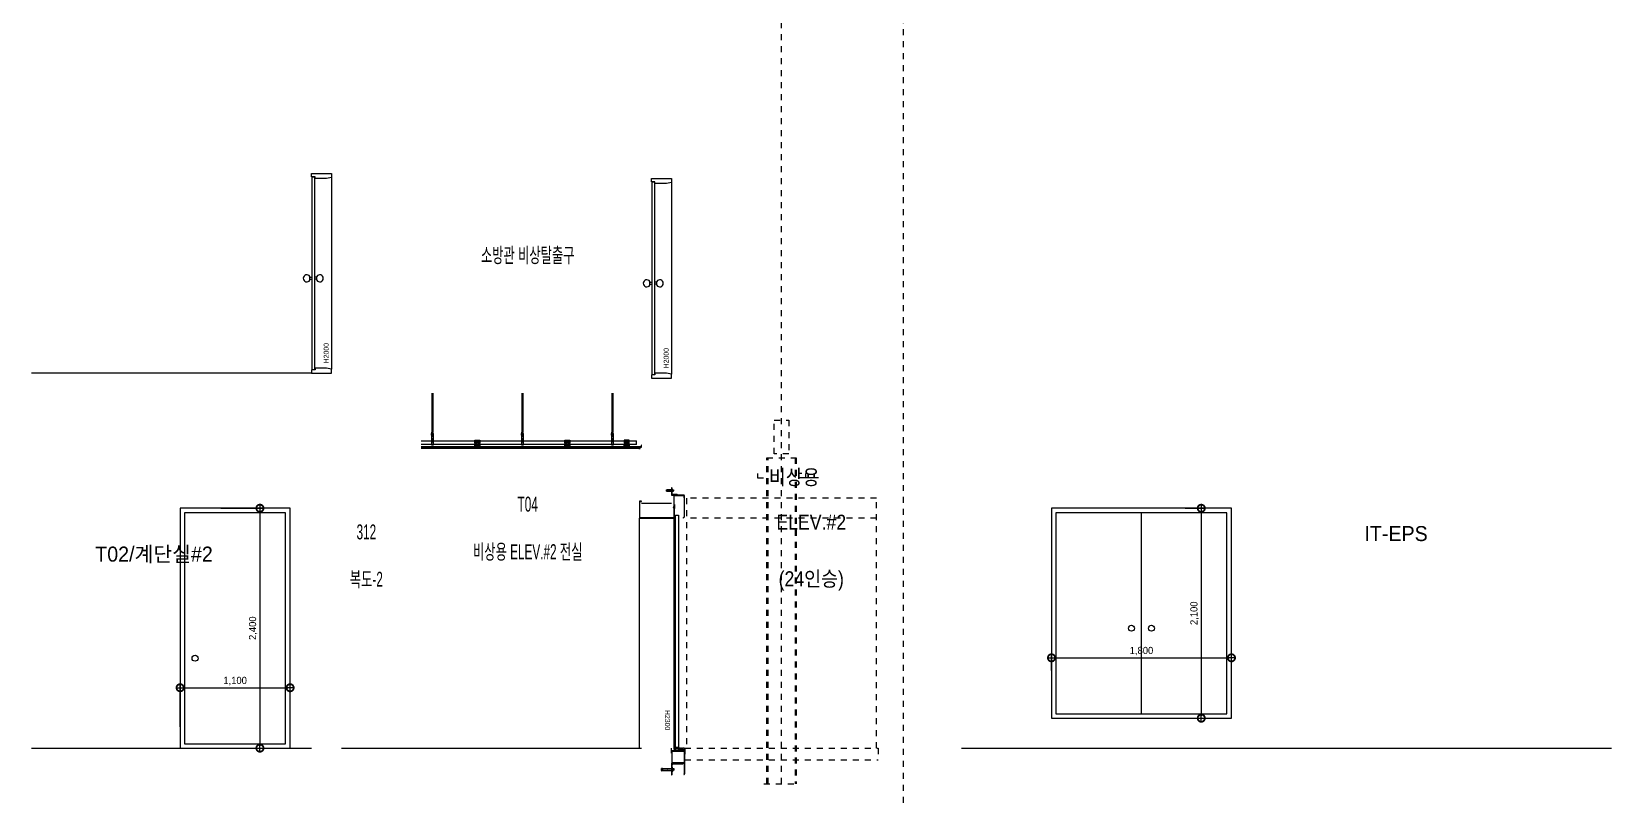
# Model space of a CAD drawing. Header units: millimetres. Extents: x -75040 to 92617, y -36837 to 48530.
# Drawn here: x 8700 to 24500, y 17268 to 24918 of the extents above; entities that cross this region are included whole.
import ezdxf
from ezdxf.enums import TextEntityAlignment as Align

# ---------------------------------------------------------------- set-up
doc = ezdxf.new("R2010")
doc.units = ezdxf.units.MM
doc.header["$LTSCALE"] = 60
doc.linetypes.add('HIDDEN', pattern=[2, 1, -1])
doc.layers.get('Defpoints').update_dxf_attribs({"color": 151})
for name, color, linetype in [('A-CORE-ELEV', 5, 'Continuous'), ('A-DIM', 7, 'Continuous'), ('A-DOOR-ELE', 5, 'Continuous'), ('A-ELE-8', 8, 'Continuous'), ('A-ETC-9', 9, 'Continuous'), ('A-FIN', 6, 'Continuous'), ('A-FIN-STAIR', 6, 'Continuous'), ('A-WID', 4, 'Continuous'), ('DOR', 4, 'Continuous'), ('ELE8_3', 8, 'Continuous'), ('FIN', 6, 'Continuous'), ('STL4', 4, 'Continuous'), ('실링', 23, 'Continuous')]:
    doc.layers.add(name, color=color, linetype=linetype)
for name, color, linetype, plot in [('NOPLOT', 191, 'Continuous', False), ('NOPLOT-DIM', 191, 'Continuous', False), ('NOPLOT-TEXT', 11, 'Continuous', False)]:
    doc.layers.add(name, color=color, linetype=linetype, plot=plot)
doc.styles.add('Gdim', font='')
doc.styles.add('Gtx', font='')
doc.styles.get('Gdim').set_extended_font_data('Dotum')
doc.styles.get('Gtx').set_extended_font_data('Dotum')
doc.dimstyles.new('Gdim30(INT)', dxfattribs={"dimscale": 24, "dimtxt": 3, "dimasz": 1, "dimexe": 1.5, "dimexo": 2, "dimgap": 1, "dimtad": 1, "dimdec": 0, "dimzin": 0, "dimdsep": 46, "dimlunit": 6, "dimtxsty": 'Gdim', "dimblk": 'ToneDOT', "dimcen": 1.5, "dimdle": 1.5, "dimclrd": 1, "dimclre": 1, "dimclrt": 256, "dimadec": 1, "dimazin": 0, "dimtfac": 1, "dimtdec": 0, "dimtix": 1, "dimtmove": 2, "dimatfit": 3, "dimldrblk": 'DOT', "dimfxl": 1, "dimtolj": 1, "dimtzin": 0, "dimlwd": -1, "dimlwe": -1, "dimarcsym": 0})

# ---------------------------------------------------------------- blocks, each defined once
blk = doc.blocks.new('A$C5c2f2086')
at = {"layer": 'DOR'}
for p, q in [((259, 276), (259, 2600)), ((259, 2600), (289, 2600)), ((289, 2600), (289, 276)), ((288, 276), (258, 276)), ((268, 276), (268, 266)), ((268, 266), (278, 266)), ((278, 266), (278, 276))]:
    blk.add_line(p, q, dxfattribs=at)
at = {"layer": 'DOR', "elevation": 0}
for points in [[(-100, 2740), (-100, 2570), (-97, 2573), (-97, 2573), (-97, 2573), (-97, 2737), (-80, 2737), (-80, 2740)], [(-97, 2573), (-100, 2570), (248, 2570), (248, 2680), (236, 2680), (236, 2677), (245, 2677), (245, 2573), (-97, 2573)]]:
    blk.add_lwpolyline(points, close=True, dxfattribs=at)
at = {"layer": 'ELE8_3'}
for p, q in [((246, 2847), (164, 2847)), ((169, 2853), (174, 2853)), ((169, 2840), (169, 2853)), ((174, 2854), (174, 2853)), ((219, 2854), (174, 2854)), ((182, 2851), (174, 2853)), ((177, 2842), (177, 2851)), ((236, 2851), (177, 2851)), ((219, 2852), (180, 2852)), ((226, 2861), (227, 2861)), ((227, 2861), (227, 2833)), ((239, 2851), (236, 2851)), ((239, 2842), (239, 2851)), ((174, 2840), (169, 2840)), ((182, 2842), (174, 2840)), ((174, 2839), (174, 2840)), ((219, 2839), (174, 2839)), ((236, 2842), (177, 2842)), ((219, 2841), (179, 2841)), ((227, 2833), (226, 2833)), ((236, 2842), (239, 2842)), ((-100, 270), (-100, 2570)), ((248, 270), (248, 2570)), ((223, 243), (223, 122)), ((348, 243), (223, 243)), ((223, 240), (348, 240)), ((119, 45), (119, 66)), ((122, 60), (124, 68)), ((135, 62), (122, 67)), ((124, 44), (122, 51)), ((135, 50), (122, 44)), ((132, 56), (123, 59)), ((132, 56), (123, 53)), ((129, 67), (125, 68)), ((129, 45), (125, 43)), ((129, 67), (129, 66)), ((131, 65), (129, 66)), ((131, 47), (129, 46)), ((129, 45), (129, 46)), ((131, 66), (131, 65)), ((135, 64), (131, 66)), ((131, 46), (131, 47)), ((135, 47), (131, 46)), ((180, 64), (135, 64)), ((241, 62), (135, 62)), ((135, 50), (241, 50)), ((135, 47), (180, 47)), ((180, 64), (180, 63)), ((182, 63), (180, 63)), ((180, 47), (180, 49)), ((182, 49), (180, 49)), ((219, 64), (182, 64)), ((182, 64), (182, 63)), ((182, 47), (182, 49)), ((182, 47), (219, 47)), ((223, 125), (348, 125)), ((223, 122), (348, 122)), ((231, 80), (228, 80)), ((228, 80), (228, 32)), ((231, 32), (228, 32)), ((231, 32), (231, 80)), ((232, 65), (238, 65)), ((232, 61), (238, 61)), ((232, 51), (238, 51)), ((232, 46), (238, 46)), ((239, 48), (239, 63)), ((247, 62), (239, 62)), ((248, 61), (239, 61)), ((248, 51), (239, 51)), ((247, 50), (239, 50)), ((248, 61), (247, 62)), ((247, 50), (247, 62)), ((248, 51), (247, 50)), ((248, 51), (248, 61))]:
    blk.add_line(p, q, dxfattribs=at)
for centre, radius, start, end in [((121, 65), 2.18, 66.5713, 180), ((121, 46), 2.18, 180, 293.4287), ((123, 60), 1.09, 167.4712, 252.3499), ((123, 52), 1.09, 107.6501, 192.5288), ((125, 67), 1.09, 68.1986, 167.4712), ((125, 44), 1.09, 192.5288, 291.8014), ((235, 62), 4.14, 137.6649, 170.3543), ((235, 64), 4.14, 189.6457, 222.5519), ((244, 56), 13.1, 157.1519, 202.8481), ((235, 48), 4.14, 137.4481, 170.3543), ((235, 49), 4.14, 189.6457, 222.3351), ((235, 62), 4.14, 9.6457, 42.3351), ((235, 64), 4.14, 317.4481, 350.3543), ((226, 56), 13.1, 337.1519, 22.8481), ((235, 48), 4.14, 9.6457, 42.5519), ((235, 49), 4.14, 317.6649, 350.3543)]:
    blk.add_arc(centre, radius, start, end, dxfattribs=at)
at = {"layer": 'NOPLOT'}
blk.add_line((-80, 2720), (220, 2720), dxfattribs=at)
at = {"layer": 'STL4', "elevation": 0}
for points in [[(232, 2808), (231, 2809), (231, 2809), (230, 2809), (230, 2810), (229, 2810), (228, 2811), (228, 2811), (228, 2812), (227, 2812), (227, 2813), (226, 2814), (226, 2815), (226, 2816), (226, 2817), (226, 2817), (226, 2871), (220, 2877), (220, 2802), (283, 2802), (277, 2807), (236, 2807), (235, 2807), (234, 2807), (233, 2808), (232, 2808)], [(248, 2797), (342, 2797), (342, 2774), (346, 2774), (346, 2801), (244, 2801), (244, 2690), (248, 2690)], [(251, 2707), (249, 2707), (249, 2666), (251, 2666)], [(349, 2797), (347, 2797), (347, 2584), (336, 2573), (337, 2571), (349, 2583)], [(303, 252), (293, 252), (293, 259), (339, 259), (339, 252), (330, 252), (330, 245), (347, 245), (347, 260), (352, 260), (352, 265), (348, 270), (336, 270), (336, 267), (331, 267), (331, 270), (325, 270), (325, 267), (320, 267), (320, 270), (315, 270), (315, 267), (310, 267), (310, 270), (304, 270), (304, 267), (299, 267), (299, 270), (283, 270), (283, 259), (263, 259), (263, 270), (242, 270), (242, 263), (247, 263), (247, 252), (242, 252), (242, 245), (252, 245), (252, 260), (257, 260), (257, 245), (303, 245)], [(352, 259), (348, 259), (348, 240), (348, 17), (343, 8), (346, 5), (352, 16)]]:
    blk.add_lwpolyline(points, close=True, dxfattribs=at)
blk.add_lwpolyline([(340, 120), (220, 120), (220, 0), (228, 6), (228, 106, -0.416885), (234, 112), (334, 112)], format="xyb", close=True, dxfattribs=at)
at = {"layer": 'NOPLOT', "color": 1, "style": 'Gtx'}
blk.add_text('H2300', height=50, rotation=270, dxfattribs=at).set_placement((155, 652))
blk = doc.blocks.new('A$Ce6bcf35f')
at = {"layer": 'A-ELE-8', "ltscale": 20}
blk.add_line((282, 1958), (282, 42), dxfattribs=at)
at = {"layer": 'A-WID'}
for p, q in [((65, 932), (65, 968)), ((65, 960), (85, 960)), ((135, 960), (115, 960)), ((135, 932), (135, 968)), ((65, 940), (85, 940)), ((135, 940), (115, 940))]:
    blk.add_line(p, q, dxfattribs=at)
for points in [[(82, 2000), (282, 2000), (282, 1958), (282, 1958), (232, 1950), (218, 1950), (218, 1950), (117, 1950), (117, 1965), (82, 1965), (82, 1973), (82, 1973), (82, 2000)], [(85, 1962), (85, 38), (115, 38), (115, 1962)], [(82, 0), (282, 0), (282, 42), (282, 42), (232, 50), (218, 50), (218, 50), (117, 50), (117, 35), (82, 35), (82, 27), (82, 27), (82, 0)]]:
    blk.add_lwpolyline(points, close=True, dxfattribs=at)
for centre, start, end in [((35, 950), 31.0027, 328.9973), ((165, 950), 211.0027, 148.9973)]:
    blk.add_arc(centre, 35, start, end, dxfattribs=at)
at = {"layer": 'NOPLOT', "color": 1, "style": 'Gtx'}
blk.add_text('H2000', height=50, rotation=90, dxfattribs=at).set_placement((254, 100))
blk = doc.blocks.new('ToneDOT')
at = {"layer": 'A-DIM', "color": 1, "linetype": 'ByBlock'}
blk.add_line((1.5, 0), (-1.5, 0), dxfattribs=at)
at = {"layer": 'A-DIM', "color": 1, "linetype": 'ByBlock', "const_width": 3}
blk.add_lwpolyline([(0.375, 0, 1), (-0.375, 0, 1)], format="xyb", close=True, dxfattribs=at)
blk = doc.blocks.new('*D12')
at = {"layer": 'Defpoints', "color": 0, "transparency": 16777216}
for p in [(19876, 3418), (19876, 1018), (20316, 1018)]:
    blk.add_point(p, dxfattribs=at)
at = {"layer": 'NOPLOT-DIM', "color": 1, "transparency": 16777216}
for p, q in [((19924, 3418), (20352, 3418)), ((20316, 3394), (20316, 1042)), ((19924, 1018), (20352, 1018))]:
    blk.add_line(p, q, dxfattribs=at)
at = {"layer": 'NOPLOT-DIM', "color": 1, "transparency": 16777216, "xscale": 24, "yscale": 24, "zscale": 24}
for p, rotation in [((20316, 3418), 90), ((20316, 1018), 270)]:
    blk.add_blockref('ToneDOT', p, dxfattribs=dict(at, rotation=rotation))
at = {"layer": 'NOPLOT-DIM', "transparency": 16777216, "insert": (20249, 2218), "char_height": 72, "attachment_point": 5, "rotation": 90, "style": 'Gdim'}
blk.add_mtext('\\A1;2,400', dxfattribs=at)
blk = doc.blocks.new('_Dot')
at = {"color": 0, "linetype": 'ByBlock', "lineweight": -2}
blk.add_line((-0.5, 0), (-1, 0), dxfattribs=at)
at = {"color": 0, "linetype": 'ByBlock', "const_width": 0.5}
blk.add_lwpolyline([(-0.25, 0, 1), (0.25, 0, 1)], format="xyb", close=True, dxfattribs=at)
blk = doc.blocks.new('*D13')
at = {"layer": 'Defpoints', "color": 0, "transparency": 16777216}
for p in [(20618, 1622, 0), (19518, 1182, 0), (20618, 1182, 0)]:
    blk.add_point(p, dxfattribs=at)
at = {"layer": 'NOPLOT-DIM', "color": 1, "transparency": 16777216}
for p, q in [((19518, 1230, 0), (19518, 1658, 0)), ((19542, 1622, 0), (20594, 1622, 0)), ((20618, 1230, 0), (20618, 1658, 0))]:
    blk.add_line(p, q, dxfattribs=at)
at = {"layer": 'NOPLOT-DIM', "color": 1, "transparency": 16777216, "xscale": 24, "yscale": 24, "zscale": 24, "rotation": 180}
blk.add_blockref('ToneDOT', (19518, 1622, 0), dxfattribs=at)
at = {"layer": 'NOPLOT-DIM', "color": 1, "transparency": 16777216, "xscale": 24, "yscale": 24, "zscale": 24}
blk.add_blockref('ToneDOT', (20618, 1622, 0), dxfattribs=at)
at = {"layer": 'NOPLOT-DIM', "transparency": 16777216, "insert": (20068, 1689, 0), "char_height": 72, "attachment_point": 5, "style": 'Gdim'}
blk.add_mtext('\\A1;1,100', dxfattribs=at)
blk = doc.blocks.new('*D15')
at = {"layer": 'Defpoints', "color": 0, "transparency": 16777216}
for p in [(-9323, 2100), (-9323, 0, 0), (-9113, 0, 0)]:
    blk.add_point(p, dxfattribs=at)
at = {"layer": 'NOPLOT-DIM', "color": 1, "transparency": 16777216}
for p, q in [((-9275, 2100, 0), (-9077, 2100, 0)), ((-9113, 2076, 0), (-9113, 24, 0)), ((-9275, 0, 0), (-9077, 0, 0))]:
    blk.add_line(p, q, dxfattribs=at)
at = {"layer": 'NOPLOT-DIM', "color": 1, "transparency": 16777216, "xscale": 24, "yscale": 24, "zscale": 24}
for p, rotation in [((-9113, 2100, 0), 90), ((-9113, 0, 0), 270)]:
    blk.add_blockref('ToneDOT', p, dxfattribs=dict(at, rotation=rotation))
at = {"layer": 'NOPLOT-DIM', "transparency": 16777216, "insert": (-9180, 1050, 0), "char_height": 72, "attachment_point": 5, "rotation": 90, "style": 'Gdim'}
blk.add_mtext('\\A1;2,100', dxfattribs=at)
blk = doc.blocks.new('*D16')
at = {"layer": 'Defpoints', "color": 0, "transparency": 16777216}
for p in [(-8811, 604), (-10611, 428), (-8811, 428)]:
    blk.add_point(p, dxfattribs=at)
at = {"layer": 'NOPLOT-DIM', "color": 1, "transparency": 16777216}
for p, q in [((-10611, 476), (-10611, 640)), ((-8811, 476), (-8811, 640)), ((-10587, 604), (-8835, 604))]:
    blk.add_line(p, q, dxfattribs=at)
at = {"layer": 'NOPLOT-DIM', "color": 1, "transparency": 16777216, "xscale": 24, "yscale": 24, "zscale": 24, "rotation": 180}
blk.add_blockref('ToneDOT', (-10611, 604), dxfattribs=at)
at = {"layer": 'NOPLOT-DIM', "color": 1, "transparency": 16777216, "xscale": 24, "yscale": 24, "zscale": 24}
blk.add_blockref('ToneDOT', (-8811, 604), dxfattribs=at)
at = {"layer": 'NOPLOT-DIM', "transparency": 16777216, "insert": (-9711, 671), "char_height": 72, "attachment_point": 5, "style": 'Gdim'}
blk.add_mtext('\\A1;1,800', dxfattribs=at)
blk = doc.blocks.new('*U69')
at = {"layer": 'A-ETC-9'}
for p, q in [((357, 475), (357, 84)), ((366, 475), (366, 86)), ((1257, 475), (1257, 84)), ((1266, 475), (1266, 86)), ((2157, 475), (2157, 84)), ((2166, 475), (2166, 86)), ((351, 66), (351, 73)), ((351, 56), (351, 63)), ((369, 73), (354, 73)), ((354, 55), (356, 55)), ((356, 83), (367, 85)), ((356, 83), (357, 84)), ((356, 83), (357, 82)), ((356, 80), (367, 83)), ((356, 80), (357, 82)), ((356, 78), (367, 81)), ((356, 78), (357, 80)), ((356, 80), (357, 80)), ((356, 76), (367, 79)), ((356, 76), (357, 78)), ((356, 78), (357, 78)), ((356, 74), (367, 77)), ((356, 74), (357, 76)), ((356, 76), (357, 76)), ((356, 74), (357, 74)), ((356, 66), (356, 73)), ((356, 56), (356, 63)), ((356, 54), (357, 55)), ((356, 55), (357, 55)), ((356, 54), (363, 55)), ((356, 55), (366, 55)), ((356, 54), (357, 53)), ((356, 52), (367, 54)), ((356, 52), (357, 53)), ((356, 52), (357, 51)), ((356, 50), (367, 52)), ((356, 50), (357, 51)), ((356, 50), (357, 49)), ((356, 48), (367, 50)), ((356, 48), (357, 49)), ((356, 48), (357, 47)), ((356, 46), (367, 48)), ((356, 46), (357, 47)), ((356, 46), (357, 45)), ((356, 44), (367, 46)), ((356, 44), (357, 45)), ((356, 44), (357, 43)), ((357, 84), (366, 86)), ((357, 84), (366, 86)), ((357, 82), (366, 83)), ((357, 82), (366, 83)), ((357, 80), (366, 81)), ((357, 80), (366, 81)), ((357, 78), (366, 79)), ((357, 78), (366, 79)), ((357, 76), (366, 77)), ((357, 76), (366, 77)), ((357, 74), (366, 75)), ((357, 74), (366, 75)), ((357, 55), (358, 55)), ((357, 55), (358, 55)), ((357, 53), (366, 55)), ((357, 53), (366, 55)), ((357, 51), (366, 53)), ((357, 51), (366, 53)), ((357, 49), (366, 51)), ((357, 49), (366, 51)), ((357, 47), (366, 49)), ((357, 47), (366, 49)), ((357, 45), (366, 47)), ((357, 45), (366, 47)), ((357, 43), (366, 45)), ((357, 43), (366, 45)), ((357, 43), (366, 43)), ((361, 73), (367, 75)), ((366, 86), (367, 85)), ((366, 83), (367, 85)), ((366, 83), (367, 83)), ((366, 81), (367, 83)), ((366, 81), (367, 81)), ((366, 79), (367, 81)), ((366, 79), (367, 79)), ((366, 77), (367, 79)), ((366, 77), (367, 77)), ((366, 75), (367, 77)), ((366, 75), (367, 75)), ((366, 73), (367, 75)), ((366, 66), (366, 73)), ((366, 56), (366, 63)), ((366, 55), (369, 55)), ((366, 55), (367, 54)), ((366, 55), (366, 55)), ((366, 53), (367, 54)), ((366, 53), (367, 52)), ((366, 51), (367, 52)), ((366, 51), (367, 50)), ((366, 49), (367, 50)), ((366, 49), (367, 48)), ((366, 47), (367, 48)), ((366, 47), (367, 46)), ((366, 45), (367, 46)), ((366, 45), (366, 43)), ((371, 66), (371, 73)), ((371, 56), (371, 63)), ((1251, 66), (1251, 73)), ((1251, 56), (1251, 63)), ((1269, 73), (1254, 73)), ((1254, 55), (1256, 55)), ((1256, 83), (1267, 85)), ((1256, 83), (1257, 84)), ((1256, 83), (1257, 82)), ((1256, 80), (1267, 83)), ((1256, 80), (1257, 82)), ((1256, 78), (1267, 81)), ((1256, 78), (1257, 80)), ((1256, 80), (1257, 80)), ((1256, 76), (1267, 79)), ((1256, 76), (1257, 78)), ((1256, 78), (1257, 78)), ((1256, 74), (1267, 77)), ((1256, 74), (1257, 76)), ((1256, 76), (1257, 76)), ((1256, 74), (1257, 74)), ((1256, 66), (1256, 73)), ((1256, 56), (1256, 63)), ((1256, 54), (1257, 55)), ((1256, 55), (1257, 55)), ((1256, 54), (1263, 55)), ((1256, 55), (1266, 55)), ((1256, 54), (1257, 53)), ((1256, 52), (1267, 54)), ((1256, 52), (1257, 53)), ((1256, 52), (1257, 51)), ((1256, 50), (1267, 52)), ((1256, 50), (1257, 51)), ((1256, 50), (1257, 49)), ((1256, 48), (1267, 50)), ((1256, 48), (1257, 49)), ((1256, 48), (1257, 47)), ((1256, 46), (1267, 48)), ((1256, 46), (1257, 47)), ((1256, 46), (1257, 45)), ((1256, 44), (1267, 46)), ((1256, 44), (1257, 45)), ((1256, 44), (1257, 43)), ((1257, 84), (1266, 86)), ((1257, 84), (1266, 86)), ((1257, 82), (1266, 83)), ((1257, 82), (1266, 83)), ((1257, 80), (1266, 81)), ((1257, 80), (1266, 81)), ((1257, 78), (1266, 79)), ((1257, 78), (1266, 79)), ((1257, 76), (1266, 77)), ((1257, 76), (1266, 77)), ((1257, 74), (1266, 75)), ((1257, 74), (1266, 75)), ((1257, 55), (1258, 55)), ((1257, 55), (1258, 55)), ((1257, 53), (1266, 55)), ((1257, 53), (1266, 55)), ((1257, 51), (1266, 53)), ((1257, 51), (1266, 53)), ((1257, 49), (1266, 51)), ((1257, 49), (1266, 51)), ((1257, 47), (1266, 49)), ((1257, 47), (1266, 49)), ((1257, 45), (1266, 47)), ((1257, 45), (1266, 47)), ((1257, 43), (1266, 45)), ((1257, 43), (1266, 45)), ((1257, 43), (1266, 43)), ((1261, 73), (1267, 75)), ((1266, 86), (1267, 85)), ((1266, 83), (1267, 85)), ((1266, 83), (1267, 83)), ((1266, 81), (1267, 83)), ((1266, 81), (1267, 81)), ((1266, 79), (1267, 81)), ((1266, 79), (1267, 79)), ((1266, 77), (1267, 79)), ((1266, 77), (1267, 77)), ((1266, 75), (1267, 77)), ((1266, 75), (1267, 75)), ((1266, 73), (1267, 75)), ((1266, 66), (1266, 73)), ((1266, 56), (1266, 63)), ((1266, 55), (1269, 55)), ((1266, 55), (1267, 54)), ((1266, 55), (1266, 55)), ((1266, 53), (1267, 54)), ((1266, 53), (1267, 52)), ((1266, 51), (1267, 52)), ((1266, 51), (1267, 50)), ((1266, 49), (1267, 50)), ((1266, 49), (1267, 48)), ((1266, 47), (1267, 48)), ((1266, 47), (1267, 46)), ((1266, 45), (1267, 46)), ((1266, 45), (1266, 43)), ((1271, 66), (1271, 73)), ((1271, 56), (1271, 63)), ((2151, 66), (2151, 73)), ((2151, 56), (2151, 63)), ((2169, 73), (2154, 73)), ((2154, 55), (2156, 55)), ((2156, 83), (2167, 85)), ((2156, 83), (2157, 84)), ((2156, 83), (2157, 82)), ((2156, 80), (2167, 83)), ((2156, 80), (2157, 82)), ((2156, 78), (2167, 81)), ((2156, 78), (2157, 80)), ((2156, 80), (2157, 80)), ((2156, 76), (2167, 79)), ((2156, 76), (2157, 78)), ((2156, 78), (2157, 78)), ((2156, 74), (2167, 77)), ((2156, 74), (2157, 76)), ((2156, 76), (2157, 76)), ((2156, 74), (2157, 74)), ((2156, 66), (2156, 73)), ((2156, 56), (2156, 63)), ((2156, 54), (2157, 55)), ((2156, 55), (2157, 55)), ((2156, 54), (2163, 55)), ((2156, 55), (2166, 55)), ((2156, 54), (2157, 53)), ((2156, 52), (2167, 54)), ((2156, 52), (2157, 53)), ((2156, 52), (2157, 51)), ((2156, 50), (2167, 52)), ((2156, 50), (2157, 51)), ((2156, 50), (2157, 49)), ((2156, 48), (2167, 50)), ((2156, 48), (2157, 49)), ((2156, 48), (2157, 47)), ((2156, 46), (2167, 48)), ((2156, 46), (2157, 47)), ((2156, 46), (2157, 45)), ((2156, 44), (2167, 46)), ((2156, 44), (2157, 45)), ((2156, 44), (2157, 43)), ((2157, 84), (2166, 86)), ((2157, 84), (2166, 86)), ((2157, 82), (2166, 83)), ((2157, 82), (2166, 83)), ((2157, 80), (2166, 81)), ((2157, 80), (2166, 81)), ((2157, 78), (2166, 79)), ((2157, 78), (2166, 79)), ((2157, 76), (2166, 77)), ((2157, 76), (2166, 77)), ((2157, 74), (2166, 75)), ((2157, 74), (2166, 75)), ((2157, 55), (2158, 55)), ((2157, 55), (2158, 55)), ((2157, 53), (2166, 55)), ((2157, 53), (2166, 55)), ((2157, 51), (2166, 53)), ((2157, 51), (2166, 53)), ((2157, 49), (2166, 51)), ((2157, 49), (2166, 51)), ((2157, 47), (2166, 49)), ((2157, 47), (2166, 49)), ((2157, 45), (2166, 47)), ((2157, 45), (2166, 47)), ((2157, 43), (2166, 45)), ((2157, 43), (2166, 45)), ((2157, 43), (2166, 43)), ((2161, 73), (2167, 75)), ((2166, 86), (2167, 85)), ((2166, 83), (2167, 85)), ((2166, 83), (2167, 83)), ((2166, 81), (2167, 83)), ((2166, 81), (2167, 81)), ((2166, 79), (2167, 81)), ((2166, 79), (2167, 79)), ((2166, 77), (2167, 79)), ((2166, 77), (2167, 77)), ((2166, 75), (2167, 77)), ((2166, 75), (2167, 75)), ((2166, 73), (2167, 75)), ((2166, 66), (2166, 73)), ((2166, 56), (2166, 63)), ((2166, 55), (2169, 55)), ((2166, 55), (2167, 54)), ((2166, 55), (2166, 55)), ((2166, 53), (2167, 54)), ((2166, 53), (2167, 52)), ((2166, 51), (2167, 52)), ((2166, 51), (2167, 50)), ((2166, 49), (2167, 50)), ((2166, 49), (2167, 48)), ((2166, 47), (2167, 48)), ((2166, 47), (2167, 46)), ((2166, 45), (2167, 46)), ((2166, 45), (2166, 43)), ((2171, 66), (2171, 73)), ((2171, 56), (2171, 63)), ((791, 0), (791, -34)), ((791, 0), (831, 0)), ((791, -34), (795, -36)), ((795, -41), (811, -11)), ((827, -36), (795, -36)), ((795, -41), (827, -41)), ((827, -41), (811, -11)), ((831, -34), (827, -36)), ((831, 0), (831, -34)), ((1691, 0), (1691, -34)), ((1691, 0), (1731, 0)), ((1691, -34), (1695, -36)), ((1695, -41), (1711, -11)), ((1727, -36), (1695, -36)), ((1695, -41), (1727, -41)), ((1727, -41), (1711, -11)), ((1731, -34), (1727, -36)), ((1731, 0), (1731, -34))]:
    blk.add_line(p, q, dxfattribs=at)
at = {"layer": 'A-ETC-9', "elevation": 0}
for points in [[(351, 65), (371, 65), (371, -40), (351, -40), (351, 65)], [(351, 63), (371, 63)], [(351, 19), (371, 19)], [(1251, 65), (1271, 65), (1271, -40), (1251, -40), (1251, 65)], [(1251, 63), (1271, 63)], [(1251, 19), (1271, 19)], [(2151, 65), (2171, 65), (2171, -40), (2151, -40), (2151, 65)], [(2151, 63), (2171, 63)], [(2151, 19), (2171, 19)]]:
    blk.add_lwpolyline(points, dxfattribs=at)
for points in [[(794, -29), (794, -41), (788, -41), (788, -43), (834, -43), (834, -41), (829, -41), (829, -29), (836, -20), (836, 5, 0.414214), (834, 6), (788, 6, 0.414214), (787, 5), (787, -20)], [(1694, -29), (1694, -41), (1688, -41), (1688, -43), (1734, -43), (1734, -41), (1729, -41), (1729, -29), (1736, -20), (1736, 5, 0.414214), (1734, 6), (1688, 6, 0.414214), (1687, 5), (1687, -20)], [(825, -53), (818, -53, 0.275955), (818, -54), (817, -55, -0.275955), (816, -55), (806, -55, -0.275955), (805, -55), (805, -54, 0.275955), (804, -53), (798, -53, 0.275955), (797, -54), (796, -55, -0.275955), (795, -55), (788, -55, -0.414214), (787, -54), (787, -39, -0.414214), (788, -38), (791, -38, -0.414214), (792, -39), (792, -40), (793, -40), (793, -39, 0.414214), (791, -37), (788, -37, 0.414214), (786, -39), (786, -55, 0.414214), (787, -56), (796, -56, 0.275955), (797, -55), (797, -55, -0.275955), (798, -54), (803, -54, -0.275955), (804, -55), (805, -55, 0.275955), (806, -56), (817, -56, 0.275955), (818, -55), (818, -55, -0.275955), (819, -54), (824, -54, -0.275955), (825, -55), (825, -55, 0.275955), (826, -56), (835, -56, 0.414214), (836, -55), (836, -39, 0.414214), (834, -37), (831, -37, 0.414214), (829, -39), (829, -40), (830, -40), (830, -39, -0.414214), (831, -38), (834, -38, -0.414214), (835, -39), (835, -54, -0.414214), (834, -55), (827, -55, -0.275955), (826, -55), (825, -54, 0.275955)], [(1725, -53), (1718, -53, 0.275955), (1718, -54), (1717, -55, -0.275955), (1716, -55), (1706, -55, -0.275955), (1705, -55), (1705, -54, 0.275955), (1704, -53), (1698, -53, 0.275955), (1697, -54), (1696, -55, -0.275955), (1695, -55), (1688, -55, -0.414214), (1687, -54), (1687, -39, -0.414214), (1688, -38), (1691, -38, -0.414214), (1692, -39), (1692, -40), (1693, -40), (1693, -39, 0.414214), (1691, -37), (1688, -37, 0.414214), (1686, -39), (1686, -55, 0.414214), (1687, -56), (1696, -56, 0.275955), (1697, -55), (1697, -55, -0.275955), (1698, -54), (1703, -54, -0.275955), (1704, -55), (1705, -55, 0.275955), (1706, -56), (1717, -56, 0.275955), (1718, -55), (1718, -55, -0.275955), (1719, -54), (1724, -54, -0.275955), (1725, -55), (1725, -55, 0.275955), (1726, -56), (1735, -56, 0.414214), (1736, -55), (1736, -39, 0.414214), (1734, -37), (1731, -37, 0.414214), (1729, -39), (1729, -40), (1730, -40), (1730, -39, -0.414214), (1731, -38), (1734, -38, -0.414214), (1735, -39), (1735, -54, -0.414214), (1734, -55), (1727, -55, -0.275955), (1726, -55), (1725, -54, 0.275955)]]:
    blk.add_lwpolyline(points, format="xyb", close=True, dxfattribs=at)
at = {"layer": 'A-ETC-9'}
for points in [[(793, -3), (793, -17, 0.414214), (794, -18), (797, -18, 0.414214), (798, -17), (798, -3, 0.414214), (797, -2), (794, -2, 0.414214)], [(829, -3), (829, -17, -0.414214), (828, -18), (825, -18, -0.414214), (824, -17), (824, -3, -0.414214), (825, -2), (828, -2, -0.414214)], [(1693, -3), (1693, -17, 0.414214), (1694, -18), (1697, -18, 0.414214), (1698, -17), (1698, -3, 0.414214), (1697, -2), (1694, -2, 0.414214)], [(1729, -3), (1729, -17, -0.414214), (1728, -18), (1725, -18, -0.414214), (1724, -17), (1724, -3, -0.414214), (1725, -2), (1728, -2, -0.414214)]]:
    blk.add_lwpolyline(points, format="xyb", close=True, dxfattribs=at)
for centre in [(361, 8), (1261, 8), (2161, 8), (361, -10), (1261, -10), (2161, -10)]:
    blk.add_circle(centre, 2.5, dxfattribs=at)
for centre, radius, start, end in [((354, 69), 4.07, 52.1211, 127.8789), ((354, 69), 4, 231.3178, 308.6822), ((354, 59), 4.07, 52.1211, 127.8789), ((354, 59), 4, 231.3178, 308.6822), ((361, 58), 15, 70.5288, 109.4712), ((361, 80), 15, 250.5288, 289.4712), ((361, 48), 15, 70.5288, 109.4712), ((361, 70), 15, 250.5288, 289.4712), ((369, 69), 4.07, 52.1211, 127.8789), ((369, 69), 4, 231.3178, 308.6822), ((369, 59), 4.07, 52.1211, 127.8789), ((369, 59), 4, 231.3178, 308.6822), ((1254, 69), 4.07, 52.1211, 127.8789), ((1254, 69), 4, 231.3178, 308.6822), ((1254, 59), 4.07, 52.1211, 127.8789), ((1254, 59), 4, 231.3178, 308.6822), ((1261, 58), 15, 70.5288, 109.4712), ((1261, 80), 15, 250.5288, 289.4712), ((1261, 48), 15, 70.5288, 109.4712), ((1261, 70), 15, 250.5288, 289.4712), ((1269, 69), 4.07, 52.1211, 127.8789), ((1269, 69), 4, 231.3178, 308.6822), ((1269, 59), 4.07, 52.1211, 127.8789), ((1269, 59), 4, 231.3178, 308.6822), ((2154, 69), 4.07, 52.1211, 127.8789), ((2154, 69), 4, 231.3178, 308.6822), ((2154, 59), 4.07, 52.1211, 127.8789), ((2154, 59), 4, 231.3178, 308.6822), ((2161, 58), 15, 70.5288, 109.4712), ((2161, 80), 15, 250.5288, 289.4712), ((2161, 48), 15, 70.5288, 109.4712), ((2161, 70), 15, 250.5288, 289.4712), ((2169, 69), 4.07, 52.1211, 127.8789), ((2169, 69), 4, 231.3178, 308.6822), ((2169, 59), 4.07, 52.1211, 127.8789), ((2169, 59), 4, 231.3178, 308.6822)]:
    blk.add_arc(centre, radius, start, end, dxfattribs=at)
blk = doc.blocks.new('A$C9907ef45')
at = {"layer": 'A-DOOR-ELE', "elevation": 0}
for points in [[(1136, 2436), (36, 2436), (36, 36), (1136, 36)], [(1091, 2391), (81, 2391), (81, 81), (1091, 81)]]:
    blk.add_lwpolyline(points, close=True, dxfattribs=at)
at = {"layer": 'A-DOOR-ELE'}
blk.add_circle((186, 936, 0), 30, dxfattribs=at)
at = {"layer": 'NOPLOT-DIM'}
for base, p1, p2, angle, picture, middle in [((834.4, 36), (394.5, 2436), (394.5, 36), 90, '*D12', (767.4, 1236)), ((1136, 639.9, 0), (36, 200, 0), (1136, 200, 0), 180, '*D13', (586, 706.9, 0))]:
    dim = blk.add_linear_dim(base=base, p1=p1, p2=p2, angle=angle, dimstyle='Gdim30(INT)', dxfattribs=at)
    dim.commit()
    dim.dimension.update_dxf_attribs({"geometry": picture, "text_midpoint": middle, "insert": (-19481.6, -981.6)})
blk = doc.blocks.new('A$C6e4c1c5a')
at = {"layer": 'A-DOOR-ELE'}
blk.add_line((936, 81), (936, 2091), dxfattribs=at)
at = {"layer": 'A-DOOR-ELE', "elevation": 0}
for points in [[(1836, 2136), (36, 2136), (36, 36), (1836, 36)], [(1791, 2091), (81, 2091), (81, 81), (1791, 81)]]:
    blk.add_lwpolyline(points, close=True, dxfattribs=at)
at = {"layer": 'A-DOOR-ELE'}
for centre in [(836, 936), (1036, 936)]:
    blk.add_circle(centre, 30, dxfattribs=at)
at = {"layer": 'NOPLOT-DIM'}
for base, p1, p2, angle, picture, middle in [((1534.4, 36, 0), (1324.7, 2136), (1324.7, 36, 0), 90, '*D15', (1467.4, 1086, 0)), ((1836, 639.9), (36, 463.6), (1836, 463.6), 180, '*D16', (936, 706.9))]:
    dim = blk.add_linear_dim(base=base, p1=p1, p2=p2, angle=angle, dimstyle='Gdim30(INT)', dxfattribs=at)
    dim.commit()
    dim.dimension.update_dxf_attribs({"geometry": picture, "text_midpoint": middle, "insert": (10647.2, 36)})

msp = doc.modelspace()

# ---------------------------------------------------------------- linework, layer by layer
at = {"color": 1}
for p, q in [((14798, 20773.5, 0), (14798, 20769.7, 0)), ((14798, 20773.5), (14798, 20769.7)), ((14804.7, 20771.6, 0), (14798, 20772.9, 0)), ((14804.7, 20771.6), (14798, 20772.9)), ((14804.7, 20771.6, 0), (14798, 20770.3, 0)), ((14804.7, 20771.6), (14798, 20770.3))]:
    msp.add_line(p, q, dxfattribs=at)
at = {"color": 1, "const_width": 0.1, "elevation": 0}
for points in [[(14793.6, 20771.6), (14792.7, 20771.6)], [(14804.7, 20771.6), (14794.7, 20771.6)], [(14806.8, 20771.6), (14805.8, 20771.6)]]:
    msp.add_lwpolyline(points, dxfattribs=at)
at = {"color": 1, "const_width": 0.1}
for points in [[(14793.6, 20771.6), (14792.7, 20771.6)], [(14804.7, 20771.6), (14794.7, 20771.6)], [(14806.8, 20771.6), (14805.8, 20771.6)]]:
    msp.add_lwpolyline(points, dxfattribs=at)
at = {"color": 1}
for centre, radius, start, end in [((14798, 20771.6, 0), 1.87, 90, 168.20687), ((14798, 20771.6), 1.87, 90, 168.20687), ((14796.1, 20771.6, 0), 0.384, 275.89656, 84.10344), ((14796.1, 20771.6), 0.384, 275.89656, 84.10344), ((14798, 20771.6, 0), 1.87, 191.79313, 270), ((14798, 20771.6), 1.87, 191.79313, 270)]:
    msp.add_arc(centre, radius, start, end, dxfattribs=at)
at = {"layer": 'A-CORE-ELEV', "color": 4, "linetype": 'HIDDEN'}
for p, q in [((17420.8, 13602.7), (17420.8, 44583.7, 0)), ((16200.2, 17392.4, 0), (16200.2, 43914.6, 0)), ((16126, 20692.9, 0), (16126, 21030.2, 0)), ((16126, 21030.2, 0), (16274.3, 21030.2, 0)), ((16274.3, 21030.2, 0), (16274.3, 20692.9, 0)), ((16053.1, 17392.4, 0), (16053.1, 20655.8, 0)), ((16053.1, 20655.8, 0), (16347.2, 20655.8, 0)), ((16065.2, 17392.4, 0), (16065.2, 20655.8, 0)), ((16274.3, 20692.9, 0), (16126, 20692.9, 0)), ((16337.8, 20655.8, 0), (16337.8, 17392.4, 0)), ((16347.2, 20655.8, 0), (16347.2, 17392.4, 0)), ((15958.9, 20497.6, 0), (15958.9, 20454.5, 0)), ((15958.9, 20454.5, 0), (16053.1, 20454.5, 0)), ((16441.4, 20454.5, 0), (16347.2, 20454.5, 0)), ((16441.4, 20497.6, 0), (16441.4, 20454.5, 0)), ((15250.2, 20250), (15250.2, 17750)), ((17150.2, 20250, 0), (15250.2, 20250)), ((17150.2, 17750), (17150.2, 20250)), ((17150.2, 20050), (15250.2, 20050, 0)), ((15232.2, 17750, 0), (17168.1, 17750)), ((15232.2, 17750), (15232.2, 17632.6)), ((17168.1, 17750), (17168.1, 17632.6)), ((15232.2, 17632.6, 0), (17168.1, 17632.6)), ((16021.8, 17392.4, 0), (16378.5, 17392.4, 0))]:
    msp.add_line(p, q, dxfattribs=at)
at = {"layer": 'A-ELE-8'}
msp.add_line((12594.9, 20759.5), (14778.9, 20759.5), dxfattribs=at)
at = {"layer": 'A-ETC-9'}
for p, q in [((12594.9, 20825, 0), (14748.9, 20825, 0)), ((12594.9, 20823, 0), (14748.9, 20823, 0)), ((12594.9, 20791, 0), (14748.9, 20791, 0)), ((14748.9, 20789, 0), (12594.9, 20789, 0)), ((14631.6, 20825), (14631.6, 20791)), ((14631.6, 20825), (14671.6, 20825)), ((14631.6, 20791), (14635.6, 20789)), ((14635.6, 20784.5), (14651.6, 20814.3)), ((14667.6, 20789), (14635.6, 20789)), ((14635.6, 20784.5), (14667.6, 20784.5)), ((14667.6, 20784.5), (14651.6, 20814.3)), ((14671.6, 20791), (14667.6, 20789)), ((14671.6, 20825), (14671.6, 20791)), ((14748.9, 20789), (14748.9, 20825))]:
    msp.add_line(p, q, dxfattribs=at)
at = {"layer": 'A-ETC-9', "elevation": 0}
for points in [[(14665, 20771.8), (14658.9, 20771.8, 0.2759551), (14658, 20771.2), (14657.5, 20770.4, -0.2759551), (14656.7, 20769.8), (14646.6, 20769.8, -0.2759551), (14645.7, 20770.4), (14645.2, 20771.2, 0.2759551), (14644.3, 20771.8), (14638.2, 20771.8, 0.2759551), (14637.3, 20771.2), (14636.8, 20770.4, -0.2759551), (14636, 20769.8), (14628.4, 20769.8, -0.4142136), (14627.4, 20770.8), (14627.4, 20786.3, -0.4142136), (14628.3, 20787.2), (14631.6, 20787.2, -0.4142136), (14632.4, 20786.3), (14632.4, 20784.7), (14633.3, 20784.7), (14633.3, 20786.3, 0.4142136), (14631.6, 20788), (14628.3, 20788, 0.4142136), (14626.6, 20786.3), (14626.6, 20770, 0.4142136), (14627.6, 20769), (14636.5, 20769, 0.2759551), (14637.3, 20769.5), (14637.8, 20770.4, -0.2759551), (14638.7, 20770.9), (14643.8, 20770.9, -0.2759551), (14644.7, 20770.4), (14645.2, 20769.5, 0.2759551), (14646.1, 20769), (14657.2, 20769, 0.2759551), (14658, 20769.5), (14658.5, 20770.4, -0.2759551), (14659.4, 20770.9), (14664.5, 20770.9, -0.2759551), (14665.4, 20770.4), (14665.9, 20769.5, 0.2759551), (14666.8, 20769), (14675.6, 20769, 0.4142136), (14676.6, 20770), (14676.6, 20786.3, 0.4142136), (14674.9, 20788), (14671.6, 20788, 0.4142136), (14669.9, 20786.3), (14669.9, 20784.7), (14670.8, 20784.7), (14670.8, 20786.3, -0.4142136), (14671.6, 20787.2), (14674.9, 20787.2, -0.4142136), (14675.8, 20786.3), (14675.8, 20770.8, -0.4142136), (14674.8, 20769.8), (14667.3, 20769.8, -0.2759551), (14666.4, 20770.4), (14665.9, 20771.2, 0.2759551)], [(14634, 20795.9), (14634, 20784.5), (14628.4, 20784.5), (14628.4, 20782.5), (14674.8, 20782.5), (14674.8, 20784.5), (14669.2, 20784.5), (14669.2, 20795.9), (14676.1, 20804.7), (14676.1, 20829.8, 0.4142136), (14674.4, 20831.5), (14628.8, 20831.5, 0.4142136), (14627.1, 20829.8), (14627.1, 20804.7)], [(14633.7, 20822), (14633.7, 20807.9, 0.4142136), (14634.7, 20806.9), (14637.5, 20806.9, 0.4142136), (14638.5, 20807.9), (14638.5, 20822, 0.4142136), (14637.5, 20823), (14634.7, 20823, 0.4142136)], [(14669.5, 20822), (14669.5, 20807.9, -0.4142136), (14668.5, 20806.9), (14665.7, 20806.9, -0.4142136), (14664.7, 20807.9), (14664.7, 20822, -0.4142136), (14665.7, 20823), (14668.5, 20823, -0.4142136)]]:
    msp.add_lwpolyline(points, format="xyb", close=True, dxfattribs=at)
at = {"layer": 'A-FIN'}
for p, q in [((8700, 17750), (11500, 17750)), ((11800, 17750), (14800, 17750)), ((15100, 17700), (15100, 17750)), ((18000, 17750), (24500, 17750, 0))]:
    msp.add_line(p, q, dxfattribs=at)
at = {"layer": 'A-FIN-STAIR'}
msp.add_line((11500, 21500), (8700, 21500), dxfattribs=at)
at = {"layer": 'FIN', "color": 5, "linetype": 'Continuous'}
msp.add_lwpolyline([(14800, 20779.6), (14798, 20779.6), (14798, 20763.6), (14784.6, 20763.6), (14784.6, 20749.2), (14774.1, 20749.2), (14774.1, 20750), (14772.3, 20750), (14772.3, 20747.2), (14786.6, 20747.2), (14786.6, 20761.6), (14800, 20761.6)], close=True, dxfattribs=at)
at = {"layer": '실링'}
for p, q in [((12594.9, 20769), (14778.9, 20769)), ((12594.9, 20750), (14778.9, 20750)), ((14778.9, 20750, 0), (14778.9, 20769, 0))]:
    msp.add_line(p, q, dxfattribs=at)

# ---------------------------------------------------------------- block references
at = {"layer": 'A-DOOR-ELE'}
for name, p in [('A$C9907ef45', (10149, 17714)), ('A$C6e4c1c5a', (18864, 18014))]:
    msp.add_blockref(name, p, dxfattribs=at)
at = {"layer": 'A-ETC-9', "xscale": -1}
msp.add_blockref('*U69', (14869.9, 20825), dxfattribs=at)
at = {"layer": 'A-WID'}
for p in [(11417.5, 21500), (14817.7, 21450)]:
    msp.add_blockref('A$Ce6bcf35f', p, dxfattribs=at)
at = {"layer": 'STL4'}
msp.add_blockref('A$C5c2f2086', (14879.9, 17480.3), dxfattribs=at)

# ---------------------------------------------------------------- texts
at = {"layer": 'NOPLOT-TEXT', "style": 'Gtx', "width": 0.6}
for s, p in [('소방관 비상탈출구', (13661.7, 22683.8)), ('T04', (13661.7, 20191.2)), ('312', (12048.1, 19913.6)), ('비상용 ELEV.#2 전실', (13661.7, 19717.3)), ('복도-2', (12048.1, 19439.8))]:
    msp.add_text(s, height=150, dxfattribs=at).set_placement(p, align=Align.MIDDLE)
at = {"layer": 'NOPLOT-TEXT', "style": 'Gtx', "width": 0.9}
for s, p in [('비상용', (16327.5, 20460.6, 0)), ('ELEV.#2', (16497.5, 20010.6, 0)), ('(24인승)', (16497.5, 19444.6))]:
    msp.add_text(s, height=150, dxfattribs=at).set_placement(p, align=Align.MIDDLE_CENTER)
at = {"layer": 'NOPLOT-TEXT', "style": 'Gtx'}
for s, p in [('IT-EPS', (22346.6, 19896.8)), ('T02/계단실#2', (9924.5, 19693.3))]:
    msp.add_text(s, height=150, dxfattribs=at).set_placement(p, align=Align.MIDDLE)

doc.saveas('drawing.dxf')
